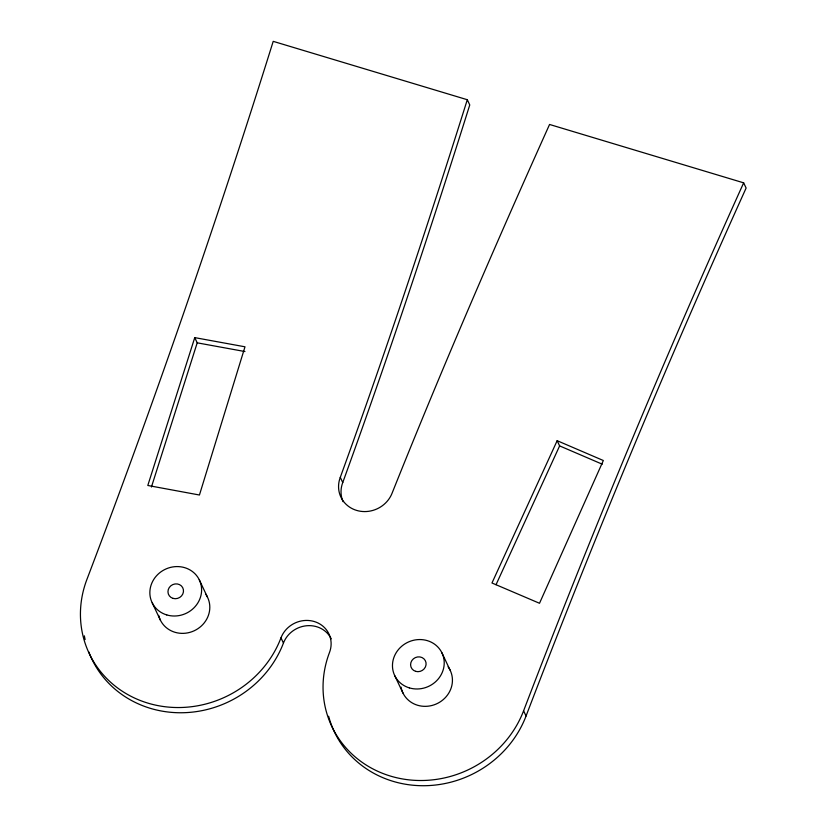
<?xml version="1.0" encoding="UTF-8"?>
<svg xmlns="http://www.w3.org/2000/svg" width="827" height="827" viewBox="0 0 827 827"><rect width="100%" height="100%" fill="white"/><g stroke="black" fill="none" stroke-linecap="round" stroke-linejoin="round"><path stroke-width="1.24" d="M194.748 337.623L147.806 485.47L199.441 495.011L244.988 346.802L194.748 337.623L197.208 342.833L151.434 487.01M340.29 477.334A28.025 26.071 -25.3 0 0 356.602 510.404A28.025 26.071 -25.3 0 0 392.184 492.944C441.773 368.914 494.711 246.25 549.562 124.463L743.659 182.839C665.073 356.592 591.656 532.671 523.594 710.817A104.802 97.514 -25.3 0 1 390.54 776.108A104.802 97.514 -25.3 0 1 329.508 652.441A26.206 24.376 -25.3 0 0 314.25 621.522A26.206 24.376 -25.3 0 0 280.984 637.844A104.802 97.514 -25.3 0 1 147.93 703.136A104.802 97.514 -25.3 0 1 86.897 579.469C154.38 402.015 216.54 222.546 273.21 41.35L467.296 99.726C427.466 226.422 385.568 352.478 340.29 477.334L342.75 482.544A28.025 26.071 -25.3 0 0 343.06 501.669M342.75 482.544C388.028 357.688 429.926 231.632 469.757 104.936L467.296 99.726M328.629 716.275A104.802 97.514 -25.3 0 0 423.383 785.722A104.802 97.514 -25.3 0 0 526.055 716.027C594.117 537.881 667.534 361.802 746.119 188.049L743.659 182.839M557.16 440.688L491.972 582.994L539.514 603.276L603.338 460.515L557.16 440.688L559.621 445.898L602.252 464.195M496.035 584.699L559.621 445.898M197.208 342.833L244.947 351.547M523.594 710.817L526.055 716.027M441.866 652.72L450.074 670.087M394.82 675.804L403.028 693.171M280.984 637.844L283.444 643.055A104.802 97.514 -25.3 0 1 185.537 712.647A104.802 97.514 -25.3 0 1 88.768 651.862M199.255 579.758L207.463 597.115M152.209 602.842L160.417 620.198M448.1 666.8A26.206 24.376 -25.3 0 1 436.098 704.066A26.206 24.376 -25.3 0 1 401.043 687.113M205.478 593.838A26.206 24.376 -25.3 0 1 194.107 630.815A26.206 24.376 -25.3 0 1 158.691 615.402M85.109 639.571A104.802 97.514 -25.3 0 1 84.354 635.829M283.444 643.055A26.206 24.376 -25.3 0 1 306.745 625.739A26.206 24.376 -25.3 0 1 331.234 638.806M409.344 687.888A26.206 24.376 -25.3 0 0 443.861 658.778A26.206 24.376 -25.3 0 0 401.839 646.135A26.206 24.376 -25.3 0 0 409.344 687.888M173.029 598.386A7.856 7.309 -25.3 0 0 183.387 589.651A7.856 7.309 -25.3 0 0 170.775 585.857A7.856 7.309 -25.3 0 0 173.029 598.386M415.64 671.348A7.856 7.309 -25.3 0 0 425.998 662.613A7.856 7.309 -25.3 0 0 413.397 658.83A7.856 7.309 -25.3 0 0 415.64 671.348M166.734 614.916A26.206 24.376 -25.3 0 0 201.25 585.805A26.206 24.376 -25.3 0 0 159.229 573.163A26.206 24.376 -25.3 0 0 166.734 614.916"/></g></svg>
